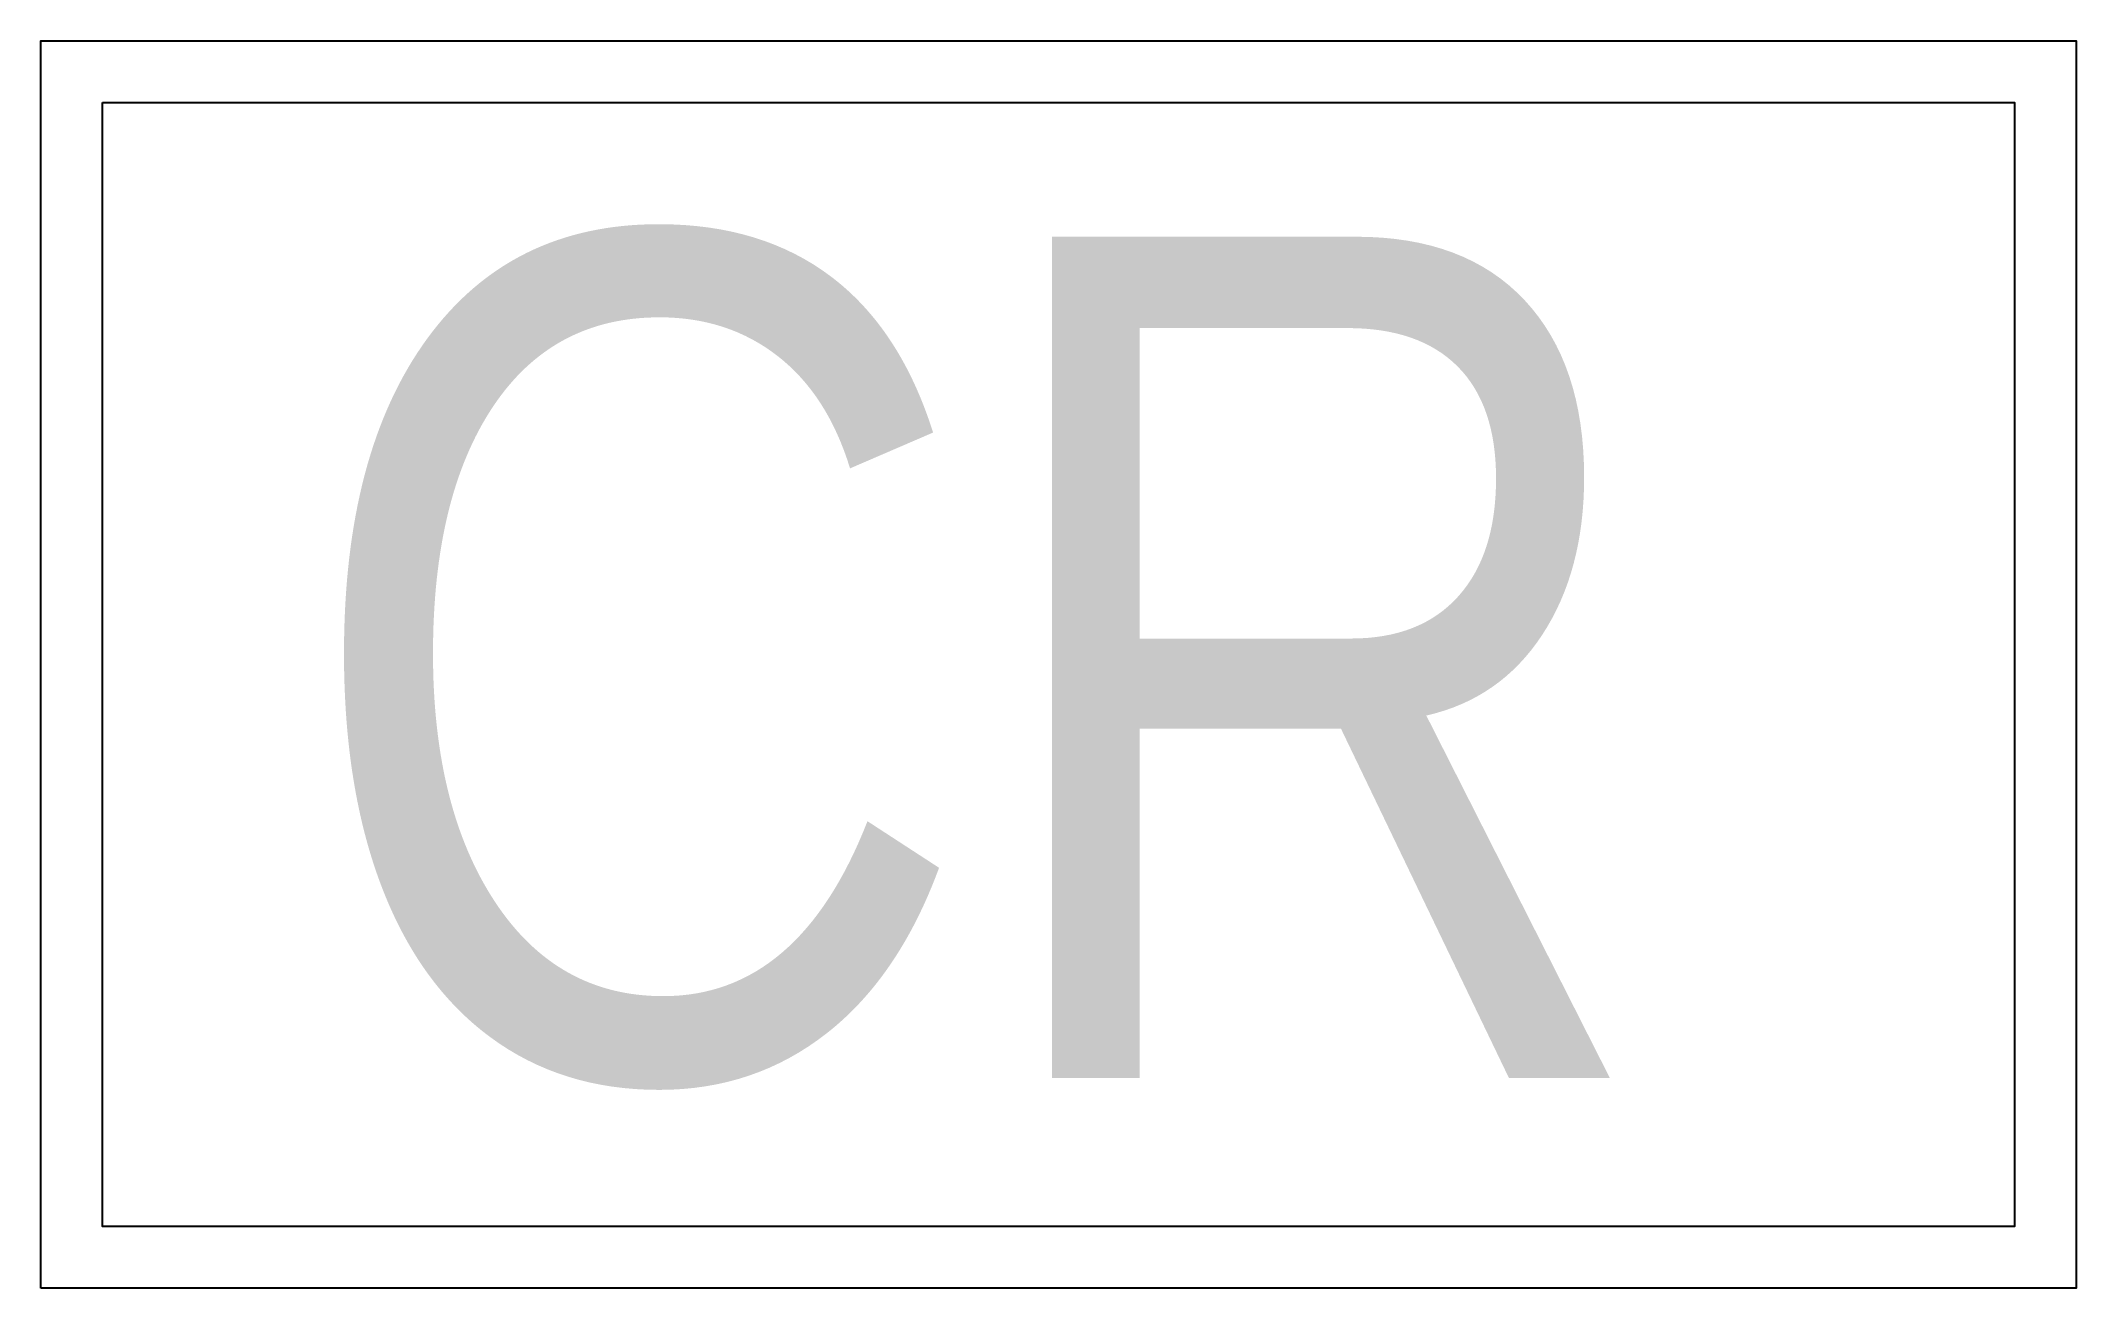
# Model space of a CAD drawing. Header units: millimetres. Extents: x -199 to 199, y 0 to 243.
import ezdxf

# ---------------------------------------------------------------- set-up
doc = ezdxf.new("R2010")
doc.units = ezdxf.units.MM
doc.layers.add('FA-DEVICE-MODULE', color=1, linetype='Continuous')
doc.styles.add('Arial', font='arial.ttf', dxfattribs={"height": 0.35})

msp = doc.modelspace()

# ---------------------------------------------------------------- linework, layer by layer
at = {"layer": 'FA-DEVICE-MODULE'}
for points in [[(-198.68, 0), (-198.68, 243.43), (198.68, 243.43), (198.68, 0)], [(-186.6, 231.35), (186.6, 231.35), (186.6, 12.07), (-186.6, 12.07)]]:
    msp.add_lwpolyline(points, close=True, dxfattribs=at)

# ---------------------------------------------------------------- texts
at = {"layer": 'FA-DEVICE-MODULE', "color": 0, "style": 'Arial', "width": 0.8}
msp.add_text('CR', height=164.141, rotation=0, dxfattribs=at).set_placement((-148.79, 41.04, 0))

doc.saveas('drawing.dxf')
